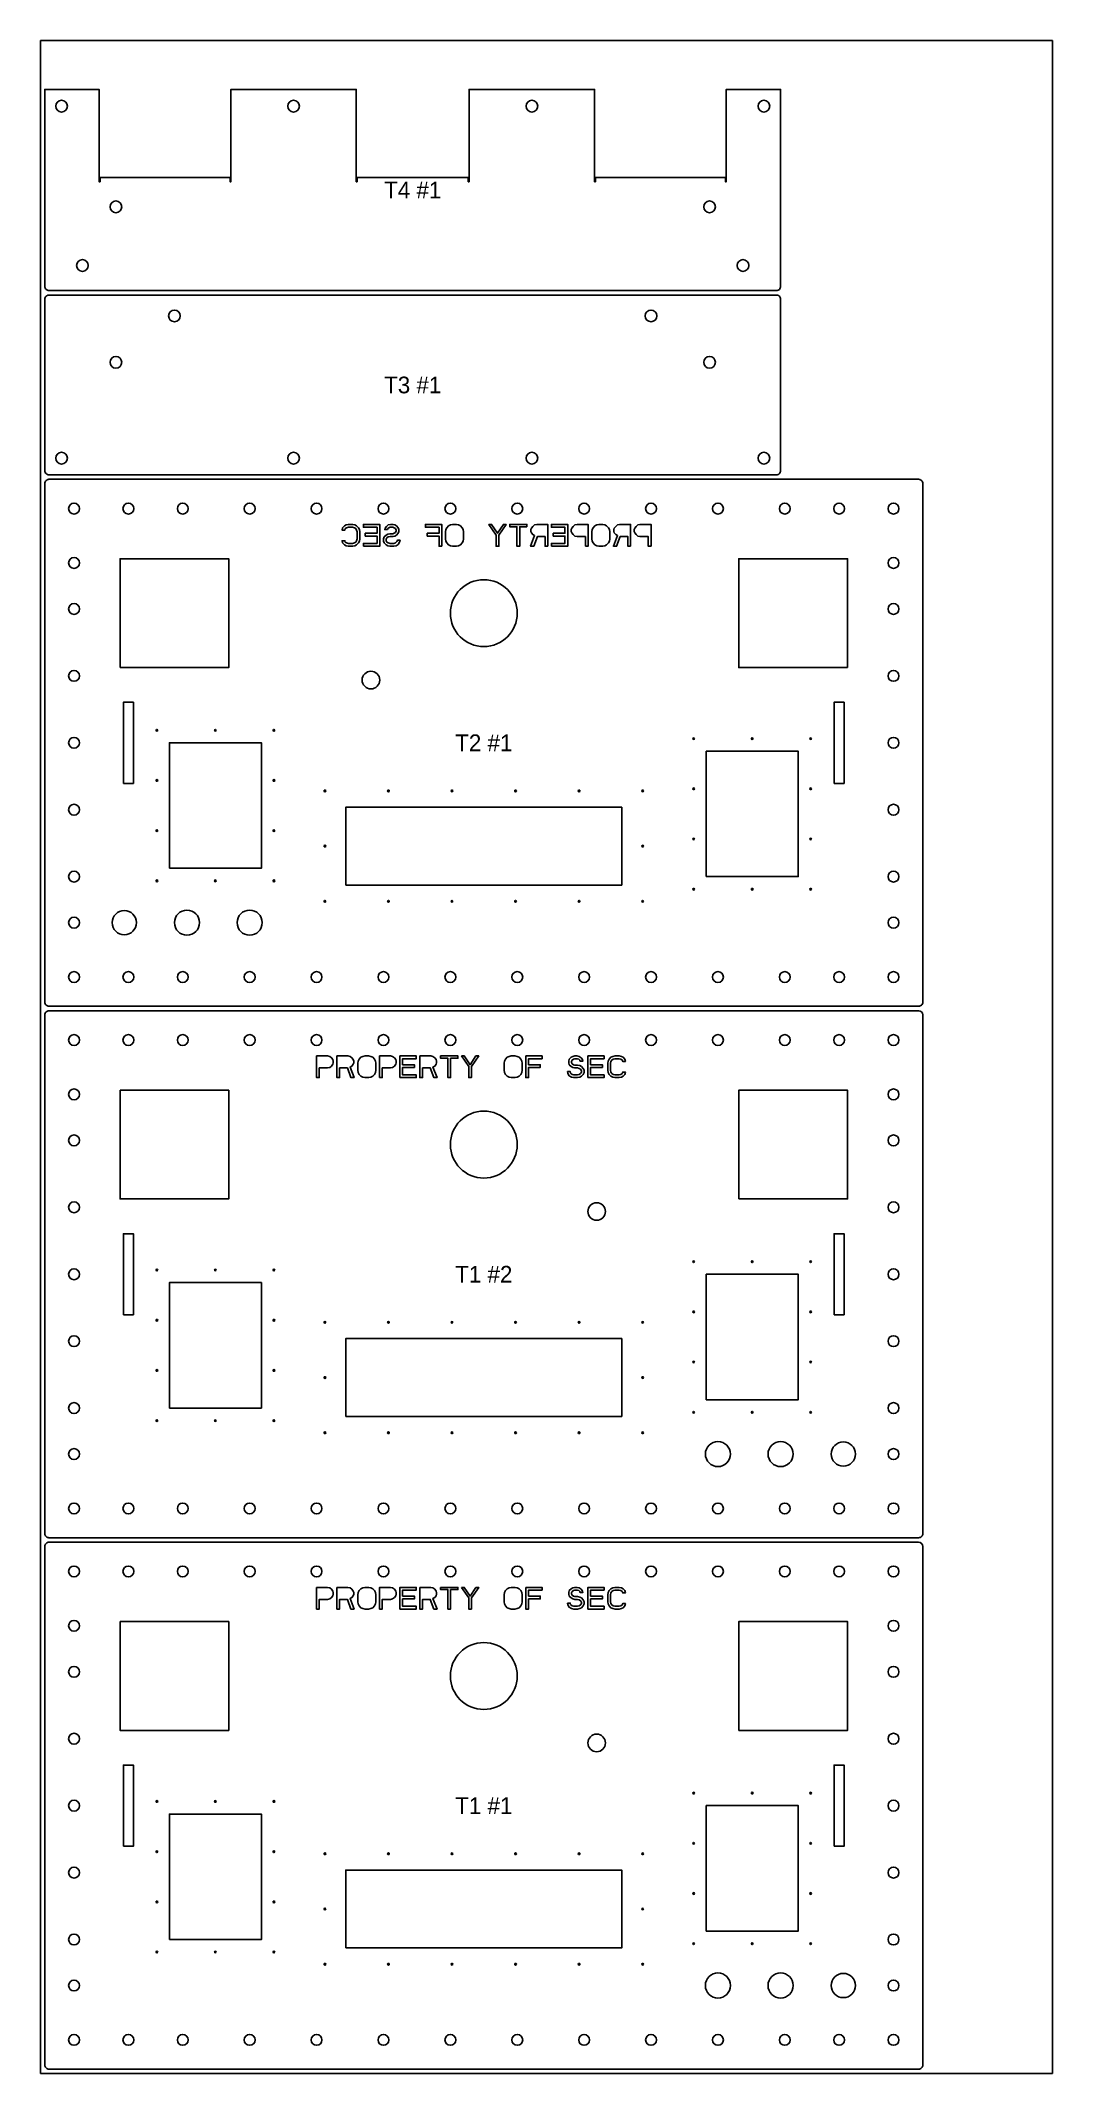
# Model space of a CAD drawing. Header units: millimetres. Extents: x 0 to 1210, y 0 to 2430.
import ezdxf
from ezdxf.enums import TextEntityAlignment as Align

# ---------------------------------------------------------------- set-up
doc = ezdxf.new("R2010")
doc.units = ezdxf.units.MM
for name, color, linetype in [('CUT_INNER', 1, 'Continuous'), ('CUT_OUTER', 7, 'Continuous'), ('LABEL', 4, 'Continuous'), ('SHEET', 8, 'Continuous')]:
    doc.layers.add(name, color=color, linetype=linetype)

msp = doc.modelspace()

# ---------------------------------------------------------------- linework, layer by layer
at = {"layer": 'CUT_INNER'}
for points in [[(381.16666, 1831.685106), (380.08334, 1829.47234), (377.91666, 1827.259574), (375.75, 1826.153191), (373.04166, 1825.6), (368.16666, 1825.6), (365.45834, 1826.153191), (363.29166, 1827.259574), (361.125, 1829.47234), (360.58334, 1832.238298), (363.83334, 1832.238298), (364.375, 1830.578724), (366, 1829.47234), (368.16666, 1828.919149), (373.04166, 1828.919149), (375.20834, 1829.47234), (376.83334, 1830.578724), (377.91666, 1832.238298), (378.45834, 1834.451064), (378.45834, 1842.748936), (377.91666, 1844.961701), (376.83334, 1846.621277), (375.20834, 1847.72766), (373.04166, 1848.280851), (368.16666, 1848.280851), (366, 1847.72766), (364.375, 1846.621277), (363.83334, 1844.961701), (360.58334, 1844.961701), (361.125, 1847.72766), (363.29166, 1849.940426), (365.45834, 1851.046809), (368.16666, 1851.6), (373.04166, 1851.6), (375.75, 1851.046809), (377.91666, 1849.940426), (380.08334, 1847.72766), (381.16666, 1845.514894), (381.70834, 1842.748936), (381.70834, 1834.451064)], [(386.04166, 1825.6), (386.04166, 1828.919149), (402.29166, 1828.919149), (402.29166, 1837.770213), (388.20834, 1837.770213), (388.20834, 1841.089361), (402.29166, 1841.089361), (402.29166, 1848.280851), (386.04166, 1848.280851), (386.04166, 1851.6), (405.54166, 1851.6), (405.54166, 1825.6)], [(429.375, 1830.578724), (427.75, 1827.812766), (425.04166, 1826.153191), (422.33334, 1825.6), (418, 1825.6), (415.29166, 1826.153191), (413.125, 1827.259574), (410.95834, 1829.47234), (409.875, 1831.685106), (409.875, 1834.451064), (410.95834, 1836.66383), (413.125, 1838.876596), (415.29166, 1839.982979), (418, 1840.53617), (421.25, 1840.53617), (422.875, 1841.089361), (424.5, 1842.195744), (425.04166, 1843.855319), (425.04166, 1844.961701), (424.5, 1846.621277), (422.875, 1847.72766), (421.25, 1848.280851), (418, 1848.280851), (416.375, 1847.72766), (415.29166, 1846.621277), (414.75, 1845.514894), (411.5, 1845.514894), (412.04166, 1847.174469), (413.66666, 1849.387234), (415.83334, 1851.046809), (418.54166, 1851.6), (421.25, 1851.6), (423.41666, 1851.046809), (425.58334, 1849.940426), (427.75, 1847.72766), (428.29166, 1845.514894), (428.29166, 1843.302127), (427.75, 1841.089361), (425.58334, 1838.876596), (423.41666, 1837.770213), (421.25, 1837.217021), (418, 1837.217021), (415.83334, 1836.66383), (414.20834, 1835.557447), (413.125, 1833.897872), (413.125, 1832.238298), (414.20834, 1830.578724), (415.83334, 1829.47234), (418, 1828.919149), (422.33334, 1828.919149), (424.5, 1829.47234), (426.125, 1831.131915), (426.66666, 1832.791489), (429.91666, 1832.791489)], [(479.75, 1825.6), (476.5, 1825.6), (476.5, 1837.770213), (462.41666, 1837.770213), (462.41666, 1841.089361), (476.5, 1841.089361), (476.5, 1848.280851), (460.25, 1848.280851), (460.25, 1851.6), (479.75, 1851.6)], [(505.20834, 1831.685106), (504.125, 1829.47234), (501.95834, 1827.259574), (499.79166, 1826.153191), (497.08334, 1825.6), (492.75, 1825.6), (490.04166, 1826.153191), (487.875, 1827.259574), (485.70834, 1829.47234), (484.625, 1831.685106), (484.08334, 1834.451064), (484.08334, 1842.748936), (484.625, 1845.514894), (485.70834, 1847.72766), (487.875, 1849.940426), (490.04166, 1851.046809), (492.75, 1851.6), (497.08334, 1851.6), (499.79166, 1851.046809), (501.95834, 1849.940426), (504.125, 1847.72766), (505.20834, 1845.514894), (505.75, 1842.748936), (505.75, 1834.451064)], [(548, 1838.876596), (548, 1825.6), (544.75, 1825.6), (544.75, 1838.876596), (536.08333, 1851.6), (539.33333, 1851.6), (546.375, 1841.089361), (553.41667, 1851.6), (556.66667, 1851.6)], [(581.58333, 1848.834043), (572.91667, 1848.834043), (572.91667, 1825.6), (569.66667, 1825.6), (569.66667, 1848.834043), (561, 1848.834043), (561, 1851.6), (581.58333, 1851.6)], [(606.5, 1825.6), (603.25, 1825.6), (603.25, 1837.217021), (594.04167, 1837.217021), (589.70833, 1825.6), (585.91667, 1825.6), (590.79167, 1838.323404), (588.625, 1839.429787), (587, 1841.642553), (586.45833, 1843.302127), (586.45833, 1845.514894), (587, 1847.174469), (588.625, 1849.387234), (590.79167, 1851.046809), (593.5, 1851.6), (606.5, 1851.6)], [(610.83333, 1825.6), (610.83333, 1828.919149), (627.08334, 1828.919149), (627.08334, 1837.770213), (613, 1837.770213), (613, 1841.089361), (627.08334, 1841.089361), (627.08334, 1848.280851), (610.83333, 1848.280851), (610.83333, 1851.6), (630.33334, 1851.6), (630.33334, 1825.6)], [(651.45834, 1825.6), (651.45834, 1837.217021), (641.70834, 1837.217021), (639, 1837.770213), (636.83334, 1839.429787), (635.20834, 1841.642553), (634.66666, 1843.302127), (634.66666, 1845.514894), (635.20834, 1847.174469), (636.83334, 1849.387234), (639, 1851.046809), (641.70834, 1851.6), (654.70834, 1851.6), (654.70834, 1825.6)], [(680.16667, 1831.685106), (679.08333, 1829.47234), (676.91666, 1827.259574), (674.75, 1826.153191), (672.04166, 1825.6), (667.70834, 1825.6), (665, 1826.153191), (662.83334, 1827.259574), (660.66666, 1829.47234), (659.58334, 1831.685106), (659.04166, 1834.451064), (659.04166, 1842.748936), (659.58334, 1845.514894), (660.66666, 1847.72766), (662.83334, 1849.940426), (665, 1851.046809), (667.70834, 1851.6), (672.04166, 1851.6), (674.75, 1851.046809), (676.91666, 1849.940426), (679.08333, 1847.72766), (680.16667, 1845.514894), (680.70833, 1842.748936), (680.70833, 1834.451064)], [(705.625, 1825.6), (702.375, 1825.6), (702.375, 1837.217021), (693.16667, 1837.217021), (688.83333, 1825.6), (685.04167, 1825.6), (689.91667, 1838.323404), (687.75, 1839.429787), (686.125, 1841.642553), (685.58333, 1843.302127), (685.58333, 1845.514894), (686.125, 1847.174469), (687.75, 1849.387234), (689.91667, 1851.046809), (692.625, 1851.6), (705.625, 1851.6)], [(730, 1825.6), (726.75, 1825.6), (726.75, 1837.217021), (717, 1837.217021), (714.29167, 1837.770213), (712.125, 1839.429787), (710.5, 1841.642553), (709.95833, 1843.302127), (709.95833, 1845.514894), (710.5, 1847.174469), (712.125, 1849.387234), (714.29167, 1851.046809), (717, 1851.6), (730, 1851.6)], [(95, 1680.6), (95, 1810.6), (225, 1810.6), (225, 1680.6)], [(965, 1680.6), (835, 1680.6), (835, 1810.6), (965, 1810.6)], [(99, 1542.1), (99, 1639.1), (111, 1639.1), (111, 1542.1)], [(949, 1542.1), (949, 1639.1), (961, 1639.1), (961, 1542.1)], [(154, 1440.6), (154, 1590.6), (264, 1590.6), (264, 1440.6)], [(796, 1430.6), (796, 1580.6), (906, 1580.6), (906, 1430.6)], [(365, 1420.6), (365, 1513.6), (695, 1513.6), (695, 1420.6)], [(330, 1216.3), (343, 1216.3), (345.70833, 1215.746809), (347.875, 1214.087234), (349.5, 1211.874469), (350.04167, 1210.214894), (350.04167, 1208.002127), (349.5, 1206.342553), (347.875, 1204.129787), (345.70833, 1202.470213), (343, 1201.917021), (333.25, 1201.917021), (333.25, 1190.3), (330, 1190.3)], [(354.375, 1216.3), (367.375, 1216.3), (370.08333, 1215.746809), (372.25, 1214.087234), (373.875, 1211.874469), (374.41667, 1210.214894), (374.41667, 1208.002127), (373.875, 1206.342553), (372.25, 1204.129787), (370.08333, 1203.023404), (374.95833, 1190.3), (371.16667, 1190.3), (366.83333, 1201.917021), (357.625, 1201.917021), (357.625, 1190.3), (354.375, 1190.3)], [(379.29167, 1199.151064), (379.29167, 1207.448936), (379.83333, 1210.214894), (380.91667, 1212.42766), (383.08334, 1214.640426), (385.25, 1215.746809), (387.95834, 1216.3), (392.29166, 1216.3), (395, 1215.746809), (397.16666, 1214.640426), (399.33334, 1212.42766), (400.41666, 1210.214894), (400.95834, 1207.448936), (400.95834, 1199.151064), (400.41666, 1196.385106), (399.33334, 1194.17234), (397.16666, 1191.959574), (395, 1190.853191), (392.29166, 1190.3), (387.95834, 1190.3), (385.25, 1190.853191), (383.08334, 1191.959574), (380.91667, 1194.17234), (379.83333, 1196.385106)], [(405.29166, 1190.3), (405.29166, 1216.3), (418.29166, 1216.3), (421, 1215.746809), (423.16666, 1214.087234), (424.79166, 1211.874469), (425.33334, 1210.214894), (425.33334, 1208.002127), (424.79166, 1206.342553), (423.16666, 1204.129787), (421, 1202.470213), (418.29166, 1201.917021), (408.54166, 1201.917021), (408.54166, 1190.3)], [(429.66666, 1190.3), (429.66666, 1216.3), (449.16667, 1216.3), (449.16667, 1212.980851), (432.91666, 1212.980851), (432.91666, 1205.789361), (447, 1205.789361), (447, 1202.470213), (432.91666, 1202.470213), (432.91666, 1193.619149), (449.16667, 1193.619149), (449.16667, 1190.3)], [(453.5, 1216.3), (466.5, 1216.3), (469.20833, 1215.746809), (471.375, 1214.087234), (473, 1211.874469), (473.54167, 1210.214894), (473.54167, 1208.002127), (473, 1206.342553), (471.375, 1204.129787), (469.20833, 1203.023404), (474.08333, 1190.3), (470.29167, 1190.3), (465.95833, 1201.917021), (456.75, 1201.917021), (456.75, 1190.3), (453.5, 1190.3)], [(478.41667, 1216.3), (499, 1216.3), (499, 1213.534043), (490.33333, 1213.534043), (490.33333, 1190.3), (487.08333, 1190.3), (487.08333, 1213.534043), (478.41667, 1213.534043)], [(503.33333, 1216.3), (506.58333, 1216.3), (513.625, 1205.789361), (520.66667, 1216.3), (523.91667, 1216.3), (515.25, 1203.576596), (515.25, 1190.3), (512, 1190.3), (512, 1203.576596)], [(554.25, 1199.151064), (554.25, 1207.448936), (554.79166, 1210.214894), (555.875, 1212.42766), (558.04166, 1214.640426), (560.20834, 1215.746809), (562.91666, 1216.3), (567.25, 1216.3), (569.95834, 1215.746809), (572.125, 1214.640426), (574.29166, 1212.42766), (575.375, 1210.214894), (575.91666, 1207.448936), (575.91666, 1199.151064), (575.375, 1196.385106), (574.29166, 1194.17234), (572.125, 1191.959574), (569.95834, 1190.853191), (567.25, 1190.3), (562.91666, 1190.3), (560.20834, 1190.853191), (558.04166, 1191.959574), (555.875, 1194.17234), (554.79166, 1196.385106)], [(580.25, 1216.3), (599.75, 1216.3), (599.75, 1212.980851), (583.5, 1212.980851), (583.5, 1205.789361), (597.58334, 1205.789361), (597.58334, 1202.470213), (583.5, 1202.470213), (583.5, 1190.3), (580.25, 1190.3)], [(630.08334, 1197.491489), (633.33334, 1197.491489), (633.875, 1195.831915), (635.5, 1194.17234), (637.66666, 1193.619149), (642, 1193.619149), (644.16666, 1194.17234), (645.79166, 1195.278724), (646.875, 1196.938298), (646.875, 1198.597872), (645.79166, 1200.257447), (644.16666, 1201.36383), (642, 1201.917021), (638.75, 1201.917021), (636.58334, 1202.470213), (634.41666, 1203.576596), (632.25, 1205.789361), (631.70834, 1208.002127), (631.70834, 1210.214894), (632.25, 1212.42766), (634.41666, 1214.640426), (636.58334, 1215.746809), (638.75, 1216.3), (641.45834, 1216.3), (644.16666, 1215.746809), (646.33334, 1214.087234), (647.95834, 1211.874469), (648.5, 1210.214894), (645.25, 1210.214894), (644.70834, 1211.321277), (643.625, 1212.42766), (642, 1212.980851), (638.75, 1212.980851), (637.125, 1212.42766), (635.5, 1211.321277), (634.95834, 1209.661701), (634.95834, 1208.555319), (635.5, 1206.895744), (637.125, 1205.789361), (638.75, 1205.23617), (642, 1205.23617), (644.70834, 1204.682979), (646.875, 1203.576596), (649.04166, 1201.36383), (650.125, 1199.151064), (650.125, 1196.385106), (649.04166, 1194.17234), (646.875, 1191.959574), (644.70834, 1190.853191), (642, 1190.3), (637.66666, 1190.3), (634.95834, 1190.853191), (632.25, 1192.512766), (630.625, 1195.278724)], [(654.45834, 1190.3), (654.45834, 1216.3), (673.95834, 1216.3), (673.95834, 1212.980851), (657.70834, 1212.980851), (657.70834, 1205.789361), (671.79166, 1205.789361), (671.79166, 1202.470213), (657.70834, 1202.470213), (657.70834, 1193.619149), (673.95834, 1193.619149), (673.95834, 1190.3)], [(678.29166, 1199.151064), (678.29166, 1207.448936), (678.83334, 1210.214894), (679.91666, 1212.42766), (682.08334, 1214.640426), (684.25, 1215.746809), (686.95834, 1216.3), (691.83334, 1216.3), (694.54166, 1215.746809), (696.70834, 1214.640426), (698.875, 1212.42766), (699.41666, 1209.661701), (696.16666, 1209.661701), (695.625, 1211.321277), (694, 1212.42766), (691.83334, 1212.980851), (686.95834, 1212.980851), (684.79166, 1212.42766), (683.16666, 1211.321277), (682.08334, 1209.661701), (681.54166, 1207.448936), (681.54166, 1199.151064), (682.08334, 1196.938298), (683.16666, 1195.278724), (684.79166, 1194.17234), (686.95834, 1193.619149), (691.83334, 1193.619149), (694, 1194.17234), (695.625, 1195.278724), (696.16666, 1196.938298), (699.41666, 1196.938298), (698.875, 1194.17234), (696.70834, 1191.959574), (694.54166, 1190.853191), (691.83334, 1190.3), (686.95834, 1190.3), (684.25, 1190.853191), (682.08334, 1191.959574), (679.91666, 1194.17234), (678.83334, 1196.385106)], [(95, 1175.3), (225, 1175.3), (225, 1045.3), (95, 1045.3)], [(835, 1045.3), (835, 1175.3), (965, 1175.3), (965, 1045.3)], [(99, 906.8), (99, 1003.8), (111, 1003.8), (111, 906.8)], [(949, 906.8), (949, 1003.8), (961, 1003.8), (961, 906.8)], [(796, 805.3), (796, 955.3), (906, 955.3), (906, 805.3)], [(154, 795.3), (154, 945.3), (264, 945.3), (264, 795.3)], [(365, 785.3), (365, 878.3), (695, 878.3), (695, 785.3)], [(330, 581), (343, 581), (345.70833, 580.446809), (347.875, 578.787234), (349.5, 576.574469), (350.04167, 574.914894), (350.04167, 572.702127), (349.5, 571.042553), (347.875, 568.829787), (345.70833, 567.170213), (343, 566.617021), (333.25, 566.617021), (333.25, 555), (330, 555)], [(354.375, 581), (367.375, 581), (370.08333, 580.446809), (372.25, 578.787234), (373.875, 576.574469), (374.41667, 574.914894), (374.41667, 572.702127), (373.875, 571.042553), (372.25, 568.829787), (370.08333, 567.723404), (374.95833, 555), (371.16667, 555), (366.83333, 566.617021), (357.625, 566.617021), (357.625, 555), (354.375, 555)], [(379.29167, 563.851064), (379.29167, 572.148936), (379.83333, 574.914894), (380.91667, 577.12766), (383.08334, 579.340426), (385.25, 580.446809), (387.95834, 581), (392.29166, 581), (395, 580.446809), (397.16666, 579.340426), (399.33334, 577.12766), (400.41666, 574.914894), (400.95834, 572.148936), (400.95834, 563.851064), (400.41666, 561.085106), (399.33334, 558.87234), (397.16666, 556.659574), (395, 555.553191), (392.29166, 555), (387.95834, 555), (385.25, 555.553191), (383.08334, 556.659574), (380.91667, 558.87234), (379.83333, 561.085106)], [(405.29166, 555), (405.29166, 581), (418.29166, 581), (421, 580.446809), (423.16666, 578.787234), (424.79166, 576.574469), (425.33334, 574.914894), (425.33334, 572.702127), (424.79166, 571.042553), (423.16666, 568.829787), (421, 567.170213), (418.29166, 566.617021), (408.54166, 566.617021), (408.54166, 555)], [(429.66666, 555), (429.66666, 581), (449.16667, 581), (449.16667, 577.680851), (432.91666, 577.680851), (432.91666, 570.489361), (447, 570.489361), (447, 567.170213), (432.91666, 567.170213), (432.91666, 558.319149), (449.16667, 558.319149), (449.16667, 555)], [(453.5, 581), (466.5, 581), (469.20833, 580.446809), (471.375, 578.787234), (473, 576.574469), (473.54167, 574.914894), (473.54167, 572.702127), (473, 571.042553), (471.375, 568.829787), (469.20833, 567.723404), (474.08333, 555), (470.29167, 555), (465.95833, 566.617021), (456.75, 566.617021), (456.75, 555), (453.5, 555)], [(478.41667, 581), (499, 581), (499, 578.234043), (490.33333, 578.234043), (490.33333, 555), (487.08333, 555), (487.08333, 578.234043), (478.41667, 578.234043)], [(503.33333, 581), (506.58333, 581), (513.625, 570.489361), (520.66667, 581), (523.91667, 581), (515.25, 568.276596), (515.25, 555), (512, 555), (512, 568.276596)], [(554.25, 563.851064), (554.25, 572.148936), (554.79166, 574.914894), (555.875, 577.12766), (558.04166, 579.340426), (560.20834, 580.446809), (562.91666, 581), (567.25, 581), (569.95834, 580.446809), (572.125, 579.340426), (574.29166, 577.12766), (575.375, 574.914894), (575.91666, 572.148936), (575.91666, 563.851064), (575.375, 561.085106), (574.29166, 558.87234), (572.125, 556.659574), (569.95834, 555.553191), (567.25, 555), (562.91666, 555), (560.20834, 555.553191), (558.04166, 556.659574), (555.875, 558.87234), (554.79166, 561.085106)], [(580.25, 581), (599.75, 581), (599.75, 577.680851), (583.5, 577.680851), (583.5, 570.489361), (597.58334, 570.489361), (597.58334, 567.170213), (583.5, 567.170213), (583.5, 555), (580.25, 555)], [(630.08334, 562.191489), (633.33334, 562.191489), (633.875, 560.531915), (635.5, 558.87234), (637.66666, 558.319149), (642, 558.319149), (644.16666, 558.87234), (645.79166, 559.978724), (646.875, 561.638298), (646.875, 563.297872), (645.79166, 564.957447), (644.16666, 566.06383), (642, 566.617021), (638.75, 566.617021), (636.58334, 567.170213), (634.41666, 568.276596), (632.25, 570.489361), (631.70834, 572.702127), (631.70834, 574.914894), (632.25, 577.12766), (634.41666, 579.340426), (636.58334, 580.446809), (638.75, 581), (641.45834, 581), (644.16666, 580.446809), (646.33334, 578.787234), (647.95834, 576.574469), (648.5, 574.914894), (645.25, 574.914894), (644.70834, 576.021277), (643.625, 577.12766), (642, 577.680851), (638.75, 577.680851), (637.125, 577.12766), (635.5, 576.021277), (634.95834, 574.361701), (634.95834, 573.255319), (635.5, 571.595744), (637.125, 570.489361), (638.75, 569.93617), (642, 569.93617), (644.70834, 569.382979), (646.875, 568.276596), (649.04166, 566.06383), (650.125, 563.851064), (650.125, 561.085106), (649.04166, 558.87234), (646.875, 556.659574), (644.70834, 555.553191), (642, 555), (637.66666, 555), (634.95834, 555.553191), (632.25, 557.212766), (630.625, 559.978724)], [(654.45834, 555), (654.45834, 581), (673.95834, 581), (673.95834, 577.680851), (657.70834, 577.680851), (657.70834, 570.489361), (671.79166, 570.489361), (671.79166, 567.170213), (657.70834, 567.170213), (657.70834, 558.319149), (673.95834, 558.319149), (673.95834, 555)], [(678.29166, 563.851064), (678.29166, 572.148936), (678.83334, 574.914894), (679.91666, 577.12766), (682.08334, 579.340426), (684.25, 580.446809), (686.95834, 581), (691.83334, 581), (694.54166, 580.446809), (696.70834, 579.340426), (698.875, 577.12766), (699.41666, 574.361701), (696.16666, 574.361701), (695.625, 576.021277), (694, 577.12766), (691.83334, 577.680851), (686.95834, 577.680851), (684.79166, 577.12766), (683.16666, 576.021277), (682.08334, 574.361701), (681.54166, 572.148936), (681.54166, 563.851064), (682.08334, 561.638298), (683.16666, 559.978724), (684.79166, 558.87234), (686.95834, 558.319149), (691.83334, 558.319149), (694, 558.87234), (695.625, 559.978724), (696.16666, 561.638298), (699.41666, 561.638298), (698.875, 558.87234), (696.70834, 556.659574), (694.54166, 555.553191), (691.83334, 555), (686.95834, 555), (684.25, 555.553191), (682.08334, 556.659574), (679.91666, 558.87234), (678.83334, 561.085106)], [(95, 540), (225, 540), (225, 410), (95, 410)], [(835, 410), (835, 540), (965, 540), (965, 410)], [(99, 271.5), (99, 368.5), (111, 368.5), (111, 271.5)], [(949, 271.5), (949, 368.5), (961, 368.5), (961, 271.5)], [(796, 170), (796, 320), (906, 320), (906, 170)], [(154, 160), (154, 310), (264, 310), (264, 160)], [(365, 150), (365, 243), (695, 243), (695, 150)]]:
    msp.add_lwpolyline(points, close=True, dxfattribs=at)
for centre, radius in [((25, 2351.70596), 7), ((302.5, 2351.70596), 7), ((587.5, 2351.70596), 7), ((865, 2351.70596), 7), ((90, 2231.35198), 7), ((800, 2231.35198), 7), ((50, 2161.223), 7), ((840, 2161.223), 7), ((160, 2100.92296), 7), ((730, 2100.92296), 7), ((90, 2045.503978), 7), ((800, 2045.503978), 7), ((25, 1930.9), 7), ((302.5, 1930.9), 7), ((587.5, 1930.9), 7), ((865, 1930.9), 7), ((40, 1870.6), 6.5), ((105, 1870.6), 6.5), ((170, 1870.6), 6.5), ((250, 1870.6), 6.5), ((330, 1870.6), 6.5), ((410, 1870.6), 6.5), ((490, 1870.6), 6.5), ((570, 1870.6), 6.5), ((650, 1870.6), 6.5), ((730, 1870.6), 6.5), ((810, 1870.6), 6.5), ((890, 1870.6), 6.5), ((955, 1870.6), 6.5), ((1020, 1870.6), 6.5), ((40, 1805.6), 6.5), ((1020, 1805.6), 6.5), ((530, 1745.6), 40), ((40, 1750.6), 6.5), ((1020, 1750.6), 6.5), ((40, 1670.6), 6.5), ((1020, 1670.6), 6.5), ((395, 1665.6), 10.5), ((139, 1605.6), 1), ((209, 1605.6), 1), ((279, 1605.6), 1), ((40, 1590.6), 6.5), ((781, 1595.6), 1), ((851, 1595.6), 1), ((921, 1595.6), 1), ((1020, 1590.6), 6.5), ((139, 1545.6), 1), ((279, 1545.6), 1), ((340, 1533.1), 1), ((416, 1533.1), 1), ((492, 1533.1), 1), ((568, 1533.1), 1), ((644, 1533.1), 1), ((720, 1533.1), 1), ((781, 1535.6), 1), ((921, 1535.6), 1), ((40, 1510.6), 6.5), ((1020, 1510.6), 6.5), ((139, 1485.6), 1), ((279, 1485.6), 1), ((340, 1467.1), 1), ((720, 1467.1), 1), ((781, 1475.6), 1), ((921, 1475.6), 1), ((40, 1430.6), 6.5), ((1020, 1430.6), 6.5), ((139, 1425.6), 1), ((209, 1425.6), 1), ((279, 1425.6), 1), ((781, 1415.6), 1), ((851, 1415.6), 1), ((921, 1415.6), 1), ((100, 1375.6), 14.5), ((175, 1375.6), 15), ((250, 1375.6), 15), ((340, 1401.1), 1), ((416, 1401.1), 1), ((492, 1401.1), 1), ((568, 1401.1), 1), ((644, 1401.1), 1), ((720, 1401.1), 1), ((40, 1375.6), 6.5), ((1020, 1375.6), 6.5), ((40, 1310.6), 6.5), ((105, 1310.6), 6.5), ((170, 1310.6), 6.5), ((250, 1310.6), 6.5), ((330, 1310.6), 6.5), ((410, 1310.6), 6.5), ((490, 1310.6), 6.5), ((570, 1310.6), 6.5), ((650, 1310.6), 6.5), ((730, 1310.6), 6.5), ((810, 1310.6), 6.5), ((890, 1310.6), 6.5), ((955, 1310.6), 6.5), ((1020, 1310.6), 6.5), ((40, 1235.3), 6.5), ((105, 1235.3), 6.5), ((170, 1235.3), 6.5), ((250, 1235.3), 6.5), ((330, 1235.3), 6.5), ((410, 1235.3), 6.5), ((490, 1235.3), 6.5), ((570, 1235.3), 6.5), ((650, 1235.3), 6.5), ((730, 1235.3), 6.5), ((810, 1235.3), 6.5), ((890, 1235.3), 6.5), ((955, 1235.3), 6.5), ((1020, 1235.3), 6.5), ((40, 1170.3), 6.5), ((1020, 1170.3), 6.5), ((530, 1110.3), 40), ((40, 1115.3), 6.5), ((1020, 1115.3), 6.5), ((40, 1035.3), 6.5), ((665, 1030.3), 10.5), ((1020, 1035.3), 6.5), ((40, 955.3), 6.5), ((139, 960.3), 1), ((209, 960.3), 1), ((279, 960.3), 1), ((781, 970.3), 1), ((851, 970.3), 1), ((921, 970.3), 1), ((1020, 955.3), 6.5), ((139, 900.3), 1), ((279, 900.3), 1), ((781, 910.3), 1), ((921, 910.3), 1), ((40, 875.3), 6.5), ((340, 897.8), 1), ((416, 897.8), 1), ((492, 897.8), 1), ((568, 897.8), 1), ((644, 897.8), 1), ((720, 897.8), 1), ((1020, 875.3), 6.5), ((781, 850.3), 1), ((921, 850.3), 1), ((139, 840.3), 1), ((279, 840.3), 1), ((340, 831.8), 1), ((720, 831.8), 1), ((40, 795.3), 6.5), ((139, 780.3), 1), ((209, 780.3), 1), ((279, 780.3), 1), ((781, 790.3), 1), ((851, 790.3), 1), ((921, 790.3), 1), ((1020, 795.3), 6.5), ((340, 765.8), 1), ((416, 765.8), 1), ((492, 765.8), 1), ((568, 765.8), 1), ((644, 765.8), 1), ((720, 765.8), 1), ((810, 740.3), 15), ((885, 740.3), 15), ((960, 740.3), 14.5), ((40, 740.3), 6.5), ((1020, 740.3), 6.5), ((40, 675.3), 6.5), ((105, 675.3), 6.5), ((170, 675.3), 6.5), ((250, 675.3), 6.5), ((330, 675.3), 6.5), ((410, 675.3), 6.5), ((490, 675.3), 6.5), ((570, 675.3), 6.5), ((650, 675.3), 6.5), ((730, 675.3), 6.5), ((810, 675.3), 6.5), ((890, 675.3), 6.5), ((955, 675.3), 6.5), ((1020, 675.3), 6.5), ((40, 600), 6.5), ((105, 600), 6.5), ((170, 600), 6.5), ((250, 600), 6.5), ((330, 600), 6.5), ((410, 600), 6.5), ((490, 600), 6.5), ((570, 600), 6.5), ((650, 600), 6.5), ((730, 600), 6.5), ((810, 600), 6.5), ((890, 600), 6.5), ((955, 600), 6.5), ((1020, 600), 6.5), ((40, 535), 6.5), ((1020, 535), 6.5), ((530, 475), 40), ((40, 480), 6.5), ((1020, 480), 6.5), ((40, 400), 6.5), ((665, 395), 10.5), ((1020, 400), 6.5), ((40, 320), 6.5), ((139, 325), 1), ((209, 325), 1), ((279, 325), 1), ((781, 335), 1), ((851, 335), 1), ((921, 335), 1), ((1020, 320), 6.5), ((781, 275), 1), ((921, 275), 1), ((40, 240), 6.5), ((139, 265), 1), ((279, 265), 1), ((340, 262.5), 1), ((416, 262.5), 1), ((492, 262.5), 1), ((568, 262.5), 1), ((644, 262.5), 1), ((720, 262.5), 1), ((1020, 240), 6.5), ((139, 205), 1), ((279, 205), 1), ((340, 196.5), 1), ((720, 196.5), 1), ((781, 215), 1), ((921, 215), 1), ((40, 160), 6.5), ((139, 145), 1), ((209, 145), 1), ((279, 145), 1), ((781, 155), 1), ((851, 155), 1), ((921, 155), 1), ((1020, 160), 6.5), ((340, 130.5), 1), ((416, 130.5), 1), ((492, 130.5), 1), ((568, 130.5), 1), ((644, 130.5), 1), ((720, 130.5), 1), ((40, 105), 6.5), ((810, 105), 15), ((885, 105), 15), ((960, 105), 14.5), ((1020, 105), 6.5), ((40, 40), 6.5), ((105, 40), 6.5), ((170, 40), 6.5), ((250, 40), 6.5), ((330, 40), 6.5), ((410, 40), 6.5), ((490, 40), 6.5), ((570, 40), 6.5), ((650, 40), 6.5), ((730, 40), 6.5), ((810, 40), 6.5), ((890, 40), 6.5), ((955, 40), 6.5), ((1020, 40), 6.5)]:
    msp.add_circle(centre, radius, dxfattribs=at)
at = {"layer": 'CUT_OUTER'}
for points in [[(5, 2136.223, 0.414214), (10, 2131.223), (880, 2131.223, 0.414214), (885, 2136.223), (885, 2371.70596), (820, 2371.70596), (820, 2261.35198), (819, 2261.35198), (819, 2266.35198), (663.5, 2266.35198), (663.5, 2261.35198), (662.5, 2261.35198), (662.5, 2371.70596), (512.5, 2371.70596), (512.5, 2261.35198), (511.5, 2261.35198), (511.5, 2266.35198), (378.5, 2266.35198), (378.5, 2261.35198), (377.5, 2261.35198), (377.5, 2371.70596), (227.5, 2371.70596), (227.5, 2261.35198), (226.5, 2261.35198), (226.5, 2266.35198), (71, 2266.35198), (71, 2261.35198), (70, 2261.35198), (70, 2371.70596), (5, 2371.70596)], [(9.999999, 1910.9), (880, 1910.9, 0.414214), (885, 1915.899999), (885, 2120.92296, 0.414214), (880, 2125.92296), (10, 2125.92296, 0.414214), (5, 2120.92296), (5, 1915.900003, 0.414214)], [(1055, 1280.6), (1055, 1900.6, 0.414214), (1050, 1905.6), (9.999999, 1905.6, 0.414214), (5, 1900.6), (5, 1280.6, 0.414214), (10, 1275.6), (1050, 1275.6, 0.414214)], [(9.999999, 640.3), (1050, 640.3, 0.414214), (1055, 645.299999), (1055, 1265.300001, 0.414213), (1050.000001, 1270.3), (10, 1270.3, 0.414214), (5, 1265.3), (5, 645.3, 0.414214)], [(9.999999, 5), (1050, 5, 0.414214), (1055, 9.999999), (1055, 630.000001, 0.414213), (1050.000001, 635), (10, 635, 0.414214), (5, 630), (5, 10, 0.414214)]]:
    msp.add_lwpolyline(points, format="xyb", close=True, dxfattribs=at)
at = {"layer": 'SHEET'}
msp.add_lwpolyline([(0, 0), (1210, 0), (1210, 2430), (0, 2430)], close=True, dxfattribs=at)

# ---------------------------------------------------------------- texts
at = {"layer": 'LABEL'}
for s, p in [('T4 #1', (445, 2251.46448)), ('T3 #1', (445, 2018.41148)), ('T2 #1', (530, 1590.6)), ('T1 #2', (530, 955.3)), ('T1 #1', (530, 320))]:
    msp.add_text(s, height=20, dxfattribs=at).set_placement(p, align=Align.MIDDLE_CENTER)

doc.saveas('drawing.dxf')
